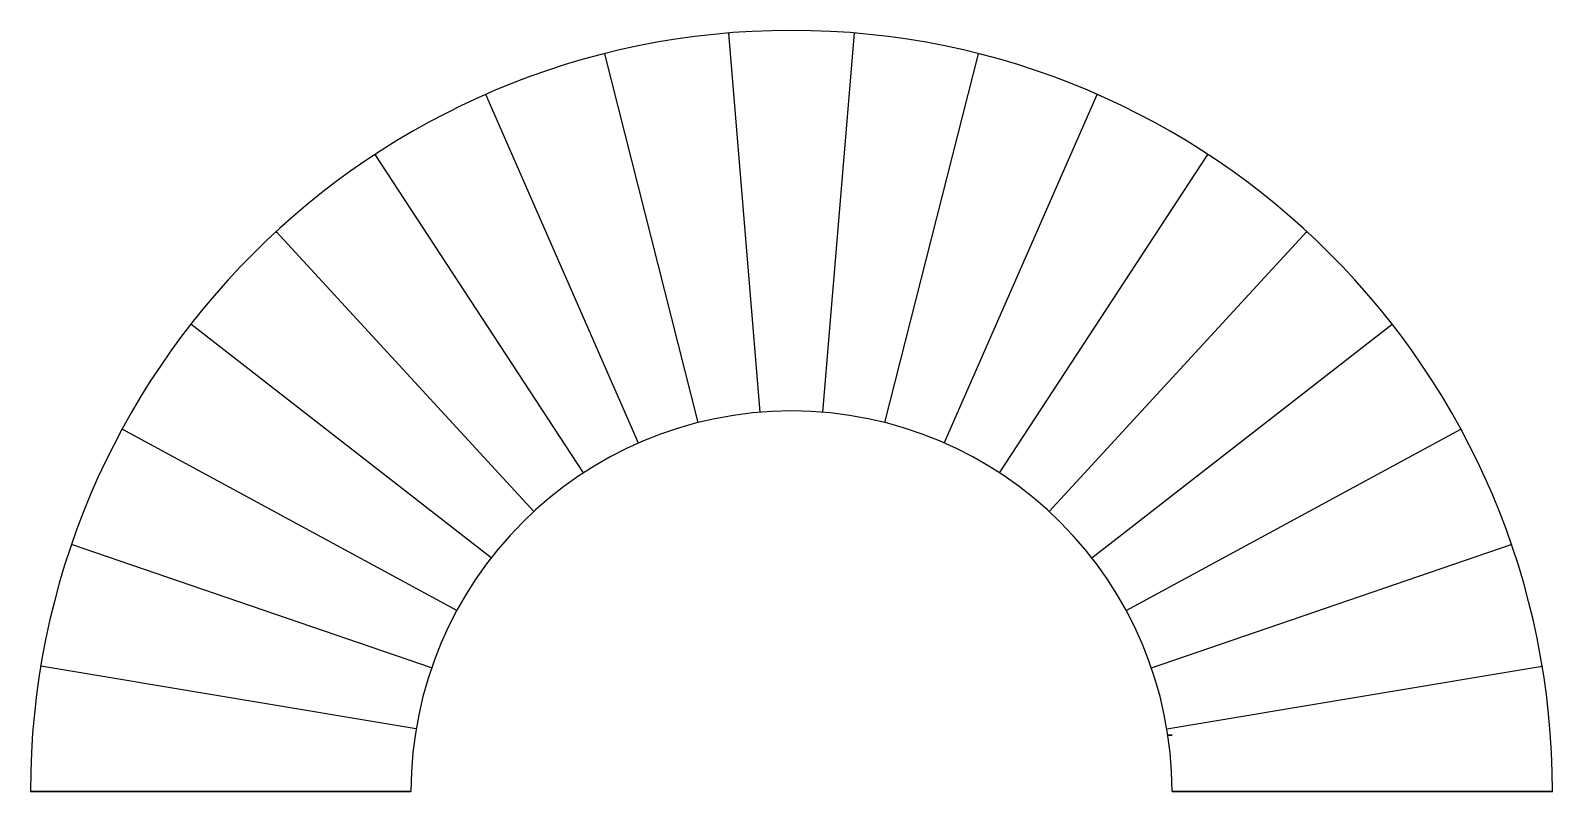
# Model space of a CAD drawing. Header units: inches. Extents: x -91 to 101, y 4 to 100.
import ezdxf

# ---------------------------------------------------------------- set-up
doc = ezdxf.new("R2010")
doc.units = ezdxf.units.IN
doc.header["$MEASUREMENT"] = 0

# ---------------------------------------------------------------- blocks, each defined once
blk = doc.blocks.new('*U2')
blk.add_line((-24, 0), (24, 0))
blk = doc.blocks.new('*U3')
at = {"color": 0, "linetype": 'ByBlock', "lineweight": -2, "transparency": 16777216}
for p, rotation in [((-1.08, 75.92), 94.73684210526271), ((10.81, 75.92), 85.26315789473637), ((-12.81, 73.97), 104.210526315789), ((22.54, 73.97), 75.78947368421008), ((-24.06, 70.11), 113.6842105263152), ((33.78, 70.11), 66.31578947368378), ((-34.52, 64.45), 123.1578947368415), ((44.24, 64.45), 56.84210526315756), ((-43.9, 57.14), 132.6315789473678), ((53.63, 57.14), 47.36842105263132), ((-51.96, 48.39), 142.1052631578941), ((61.68, 48.39), 37.89473684210498), ((-58.46, 38.44), 151.5789473684203), ((68.18, 38.44), 28.4210526315787), ((-63.24, 27.55), 161.0526315789465), ((72.96, 27.55), 18.94736842105248), ((-66.16, 16.02), 170.5263157894728), ((75.88, 16.02), 9.473684210526296), ((-67.14, 4.17), 180)]:
    blk.add_blockref('*U2', p, dxfattribs=dict(at, rotation=rotation))
blk.add_blockref('*U2', (76.86, 4.17), dxfattribs=at)

msp = doc.modelspace()

# ---------------------------------------------------------------- linework, layer by layer
for p, q in [((-91.14, 4.17, 120), (-43.14, 4.17, 120)), ((52.86, 4.17, 6.31), (52.86, 4.17, -5.69)), ((100.86, 4.17, 6.31), (52.86, 4.17, 6.31)), ((76.86, 4.17, -12), (70.86, 4.17, -12)), ((76.86, 4.17), (82.86, 4.17)), ((100.86, 4.17, -5.69), (100.86, 4.17, 6.31))]:
    msp.add_line(p, q)
at = {"extrusion": (4.93432e-17, 1, 8.41755e-17)}
for points, elevation in [([(-52.33, 0), (-52.33, 6.31), (-52.86, 6.31), (-52.86, 0)], 11.29), ([(91.14, 120), (91.14, 114.31), (43.14, 114.31), (43.14, 120)], 4.17), ([(-52.86, 6.31), (-52.86, 0), (-100.86, 0), (-100.86, 6.31)], 4.17)]:
    msp.add_lwpolyline(points, close=True, dxfattribs=dict(at, elevation=elevation))
for radius in [96, 48]:
    msp.add_arc((4.86, 4.17), radius, 0, 180)
for p in [(-3.06, 99.77, 63.16), (12.79, 99.77, 56.84), (-18.71, 97.21, 69.47), (28.43, 97.21, 50.53), (-33.7, 92.08, 75.79), (43.42, 92.08, 44.21), (-47.62, 84.5, 82.11), (57.34, 84.5, 37.89), (69.83, 74.74, 31.58), (-70.86, 63.09, 94.74), (80.58, 63.09, 25.26), (-79.57, 49.85, 101.06), (89.29, 49.85, 18.94), (-85.93, 35.33, 107.37), (95.66, 35.33, 12.63), (-89.82, 19.97, 113.69), (99.54, 19.97, 6.31)]:
    msp.add_point(p)
at = {"color": 159, "true_color": 0x22346e}
msp.add_point((-60.11, 74.74, 88.42), dxfattribs=at)

# ---------------------------------------------------------------- block references
msp.add_blockref('*U3', (0, 0))

doc.saveas('drawing.dxf')
